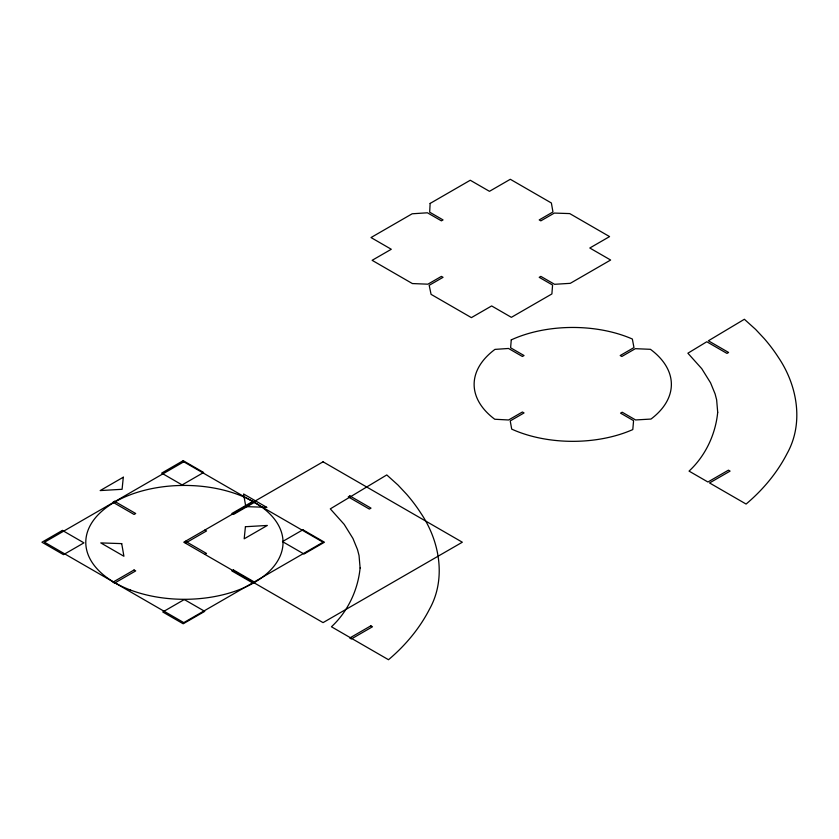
<?xml version="1.0" encoding="UTF-8"?>
<svg xmlns="http://www.w3.org/2000/svg" width="839" height="839" viewBox="0 0 839 839"><rect width="100%" height="100%" fill="white"/><g stroke="black" fill="none" stroke-linecap="round" stroke-linejoin="round"><path stroke-width="1.26" d="M185.419 543.158L206.541 530.951L204.915 530.017M204.915 554.411L206.541 553.467L185.419 541.27M430.134 203.426L429.673 212.194L443.044 219.923L441.419 220.856L427.429 212.791L412.169 213.788L371.006 237.552L391.289 249.267L372.128 260.321L412.379 283.561L427.9 284.18L441.419 276.377L443.044 277.321L429.19 285.323L431.068 294.353L471.392 317.635L491.644 305.941L511.371 317.331L551.894 293.944L552.576 285.04L539.204 277.321L540.83 276.377L554.558 284.306L570.279 283.33L610.635 260.027L589.807 248.008L609.575 236.598L569.733 213.588L554.327 213.075L540.83 220.856L539.204 219.923L552.953 211.973L551.38 202.996L510.311 179.284L489.462 191.323L470.27 180.249L430.134 203.426M511.266 339.879L510.605 347.786L524.039 355.537L522.403 356.481L508.528 348.468L494.968 349.391A98.624 56.937 0 0 0 494.769 419.248L508.581 419.982L522.403 412.001L524.039 412.935L510.227 420.916L511.706 429.117A98.624 56.937 0 0 0 632.795 429.568L633.581 420.664L620.556 413.145L622.192 412.211L635.595 419.951L650.98 419.06A98.624 56.937 0 0 0 650.435 349.318L635.343 348.678L621.825 356.481L620.189 355.537L633.959 347.587L632.354 339.029A98.624 56.937 0 0 0 511.266 339.879M123.312 477.213L122.085 489.294L100.177 490.574L123.312 477.213M245.418 526.724L244.191 538.806L267.337 525.445L245.418 526.724M360.109 567.972C357.959 590.058 347.797 611.641 331.447 626.775L388.499 659.716C405.174 645.663 419.531 628.6 429.516 609.156C446.537 578.637 439.636 540.746 420.654 512.86A321.903 185.849 0 0 0 406.653 494.297L398.032 485.078L386.779 474.937L330.304 508.864L344.168 524.354L352.946 538.47L357.498 549.576L359.04 555.512L360.109 567.972M717.702 412.306C715.562 434.392 705.4 455.976 689.05 471.109L707.917 482.006L728.451 470.155L730.087 471.099L709.553 482.949L746.091 504.05C762.777 489.997 777.124 472.934 787.118 453.49C804.14 422.971 797.239 385.08 778.256 357.194A321.903 185.849 0 0 0 764.256 338.631L755.635 329.412L744.382 319.271L708.378 340.791L728.598 352.464L726.973 353.408L706.784 341.756L687.886 353.209L701.761 368.688L710.549 382.804L715.101 393.911L716.642 399.846L717.702 412.306M62.401 530.416L41.95 542.225L63.491 554.663L83.942 542.854L62.401 530.416M183.206 460.674L161.665 473.112L182.115 484.921L203.657 472.483L183.206 460.674M114.576 501.313L112.95 502.257L134.072 514.454L135.708 513.51L114.576 501.313M183.783 461.807L44.509 542.214L183.783 622.622L323.057 542.214L183.783 461.807M134.072 569.975L112.95 582.172L114.576 583.105L135.708 570.908L134.072 569.975M252.99 501.313L231.858 513.51L233.494 514.454L254.616 502.257L252.99 501.313M323.057 461.807L183.783 542.214L323.057 622.622L462.331 542.214L323.057 461.807M349.873 495.933L348.248 496.877L369.37 509.074L371.006 508.13L349.873 495.933M302.921 529.787L282.47 541.595L304.012 554.034L324.462 542.225L302.921 529.787M233.494 569.975L231.858 570.908L252.99 583.105L254.616 582.172L233.494 569.975M184.297 599.539L162.756 611.977L183.206 623.786L204.747 611.348L184.297 599.539M370.848 625.821L349.727 638.018L351.352 638.961L372.485 626.764L370.848 625.821M266.729 507.333L245.796 506.62L243.583 493.972L266.729 507.333M121.707 543.62L100.774 542.906L123.92 556.267L121.707 543.62M130.234 589.943A98.624 56.937 0 0 0 282.869 545.665A98.624 56.937 0 0 0 140.144 491.486A98.624 56.937 0 0 0 130.234 589.943"/></g></svg>
